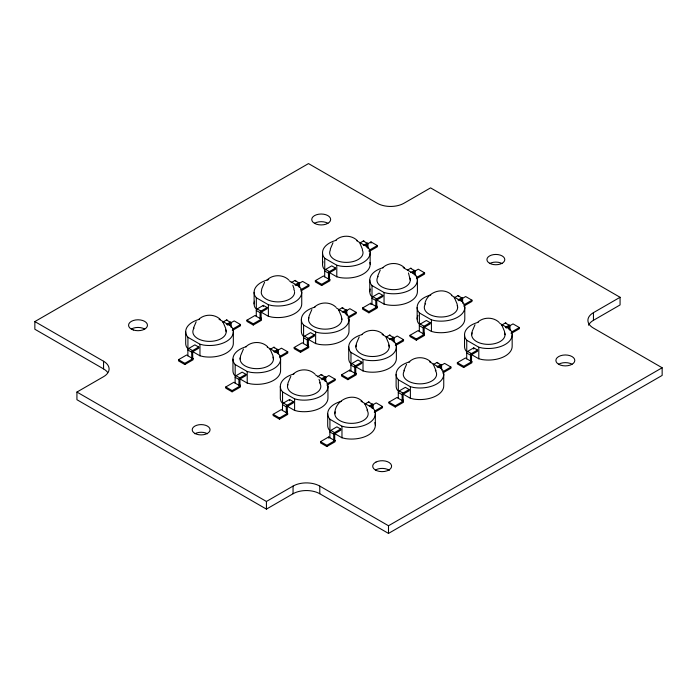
<?xml version="1.0" encoding="UTF-8"?>
<svg xmlns="http://www.w3.org/2000/svg" width="697" height="697" viewBox="0 0 697 697"><rect width="100%" height="100%" fill="white"/><g stroke="black" fill="none" stroke-linecap="round" stroke-linejoin="round"><path stroke-width="1.05" d="M230.568 322.999L234.183 320.908L240.5 324.549L240.5 325.769L232.284 330.509M277.824 350.277L281.44 348.186L287.756 351.837L287.756 353.048L279.549 357.796M298.978 283.496L302.603 281.405L308.919 285.056L308.919 286.267L300.703 291.015M325.203 377.626L328.818 375.544L335.135 379.185L335.135 380.405L326.919 385.145M347.141 310.261L349.859 308.693L356.176 312.334L356.176 313.554L347.96 318.294M371.013 243.122L371.013 241.911L377.33 245.553L377.33 246.773L369.114 251.512L369.192 250.258L377.33 245.553M372.573 404.983L376.188 402.892L382.505 406.543L382.505 407.754L374.298 412.493M394.519 337.609L397.229 336.041L403.546 339.692L403.546 340.903L395.33 345.651M414.654 271.281L418.27 269.19L424.586 272.841L424.586 274.052L416.37 278.8M440.983 365.481L444.608 363.39L450.924 367.04L450.924 368.251L442.708 373M462.024 298.63L465.648 296.547L471.965 300.189L471.965 301.409L463.749 306.149M509.402 325.987L513.018 323.896L519.335 327.538L519.335 328.757L511.119 333.497M192.982 358.737L187.859 355.818L187.876 349.807A1.438 0.828 -60 0 1 188.626 348.517L194.907 344.858L198.697 347.054L198.697 348.265L192.694 351.732L192.694 357.483A1.403 0.81 -60 0 1 192.233 358.641M191.788 359.06L191.666 351.994A1.438 0.828 -60 0 1 192.416 350.704L198.697 347.054M240.247 386.025L235.116 383.106L235.142 377.094A1.438 0.828 -60 0 1 235.882 375.805L242.164 372.146L245.954 374.333L245.954 375.552L239.96 379.011L239.96 384.77A1.403 0.81 -60 0 1 239.385 386.051M235.116 383.106L233.922 382.252L225.784 386.957L225.784 388.177L232.092 391.819L240.308 387.07L240.238 385.903L238.905 385.293L238.932 379.281A1.438 0.828 -60 0 1 239.672 377.992L245.954 374.333M261.401 319.235L256.269 316.325L256.296 310.313A1.438 0.828 -60 0 1 257.036 309.015L263.318 305.364L267.108 307.551L267.108 308.771L261.114 312.23L261.114 317.989A1.403 0.81 -60 0 1 260.321 319.47M256.269 316.325L255.076 315.471L246.938 320.176L246.938 321.387L253.255 325.037L261.462 320.289L261.392 319.121L260.059 318.512L260.086 312.5A1.438 0.828 -60 0 1 260.826 311.21L267.108 307.551M287.617 413.373L282.485 410.455L282.512 404.443A1.438 0.828 -60 0 1 283.261 403.154L289.543 399.494L293.332 401.681L293.332 402.901L287.33 406.368L287.33 412.119A1.403 0.81 -60 0 1 286.859 413.277M282.485 410.455L281.292 409.609L273.154 414.306L273.154 415.525L279.471 419.167L287.687 414.427L287.608 413.251L286.275 412.641L286.301 406.63A1.438 0.828 -60 0 1 287.051 405.34L293.332 401.681M308.658 346.522L303.526 343.604L303.552 337.592A1.438 0.828 -60 0 1 304.301 336.303L310.583 332.652L314.373 334.839L314.373 336.05L308.37 339.517L308.37 345.268A1.403 0.81 -60 0 1 307.691 346.662M303.526 343.604L302.332 342.758L294.195 347.454L294.195 348.674L300.512 352.316L308.727 347.576L308.649 346.4L307.316 345.79L307.342 339.779A1.438 0.828 -60 0 1 308.091 338.489L314.373 334.839M329.812 279.741L324.68 276.822L324.706 270.811A1.438 0.828 -60 0 1 325.455 269.521L331.737 265.862L335.527 268.049L335.527 269.269L329.524 272.736L329.524 278.486A1.403 0.81 -60 0 1 328.845 279.88M324.68 276.822L323.486 275.977L315.349 280.673L315.349 281.893L321.665 285.535L329.881 280.795L329.803 279.619L328.47 279.009L328.496 272.997A1.438 0.828 -60 0 1 329.245 271.708L335.527 268.049M334.987 440.722L329.864 437.803L329.89 431.791A1.438 0.828 -60 0 1 330.631 430.502L336.912 426.852L340.702 429.038L340.702 430.249L334.708 433.717L334.708 439.467A1.403 0.81 -60 0 1 334.029 440.861M333.793 441.044L333.68 433.978A1.438 0.828 -60 0 1 334.421 432.689L340.702 429.038M356.028 373.871L350.905 370.952L350.931 364.949A1.438 0.828 -60 0 1 351.671 363.651L357.953 360L361.743 362.187L361.743 363.398L355.74 366.866L355.74 372.625A1.403 0.81 -60 0 1 355.174 373.897M354.834 374.193L354.712 367.136A1.438 0.828 -60 0 1 355.461 365.838L361.743 362.187M377.068 307.02L371.945 304.11L371.963 298.098A1.438 0.828 -60 0 1 372.712 296.809L378.994 293.149L382.784 295.336L382.784 296.556L376.781 300.015L376.781 305.774A1.403 0.81 -60 0 1 376.214 307.046M375.875 307.351L375.753 300.285A1.438 0.828 -60 0 1 376.502 298.996L382.784 295.336M403.406 401.228L398.275 398.309L398.301 392.298A1.438 0.828 -60 0 1 399.05 391.008L405.332 387.349L409.122 389.536L409.122 390.756L403.119 394.214L403.119 399.973A1.403 0.81 -60 0 1 402.648 401.132M402.204 401.55L402.091 394.485A1.438 0.828 -60 0 1 402.831 393.195L409.122 389.536M424.447 334.377L419.315 331.458L419.341 325.447A1.438 0.828 -60 0 1 420.082 324.157L426.372 320.498L430.154 322.685L430.154 323.905L424.159 327.363L424.159 333.122A1.403 0.81 -60 0 1 423.785 334.151M423.245 334.699L423.131 327.634A1.438 0.828 -60 0 1 423.872 326.344L430.154 322.685M471.817 361.726L466.694 358.807L466.711 352.795A1.438 0.828 -60 0 1 467.46 351.506L473.742 347.855L477.532 350.042L477.532 351.253L471.529 354.721L471.529 360.471A1.403 0.81 -60 0 1 470.858 361.865M466.694 358.807L465.491 357.962L457.354 362.667L457.354 363.878L463.671 367.519L471.886 362.78L471.808 361.604L470.475 360.994L470.501 354.982A1.438 0.828 -60 0 1 471.25 353.693L477.532 350.042M240.099 359.042L240.665 355.522L243.427 349.049M287.469 386.391L288.044 382.871L290.806 376.397M308.51 319.54L309.085 316.02L311.847 309.546M334.848 413.748C334.49 400.13 352.76 391.583 362.405 401.516M355.888 346.897L356.455 343.368L359.216 336.895M471.677 334.743L472.244 331.223L475.006 324.75M193.409 328.235L196.171 321.761M330.239 249.238L333 242.765M377.495 276.526L380.257 270.053M424.865 303.875C426.852 291.956 443.388 286.389 451.865 295.162M403.824 370.726L406.595 364.252M264.59 282.259L261.819 288.732L261.253 292.261A16.676 9.627 0 0 0 277.929 301.888A16.676 9.627 0 0 0 294.596 292.261M198.619 319.531C204.273 313.789 214.746 313.789 220.4 319.531M267.038 280.028C272.684 274.287 283.165 274.287 288.819 280.028M335.449 240.535C341.103 234.793 351.576 234.793 357.23 240.535M245.875 346.81C251.53 341.068 262.011 341.068 267.665 346.81M314.295 307.316C319.949 301.574 330.422 301.574 336.076 307.316M382.705 267.814C388.36 262.072 398.832 262.072 404.487 267.814M293.254 374.167C298.908 368.425 309.381 368.425 315.035 374.167M361.665 334.665C367.319 328.923 377.8 328.923 383.446 334.665M409.043 362.013C414.689 356.272 425.17 356.272 430.824 362.013M477.454 322.519C483.108 316.778 493.581 316.778 499.235 322.519M375.517 470.013L375.979 469.717A9.453 5.454 0 0 1 387.471 469.334L389.318 470.283M107.652 372.442A18.906 10.917 0 0 0 103.557 368.905L34.85 329.237L34.85 321.578L308.501 163.586L377.216 203.254A18.906 10.917 0 0 0 403.946 203.254L430.572 187.885L620.069 297.288L620.069 304.946L593.443 320.315A18.906 10.917 0 0 0 588.547 325.211M620.069 297.288L593.443 312.657A18.906 10.917 0 0 0 593.443 328.095L662.15 367.763L662.15 375.422L388.499 533.414L319.784 493.746A18.906 10.917 0 0 0 293.054 493.746L266.428 509.115L76.931 399.712L76.931 392.054L103.557 376.685A18.906 10.917 0 0 0 103.557 361.246L34.85 321.578M222.761 322.153L226.603 319.967A1.438 0.828 -60 0 1 227.353 320.393L227.379 320.524M291.172 282.66L295.023 280.464A1.438 0.828 -60 0 1 295.763 280.891L295.789 281.03M360.401 242.687L363.433 240.962A1.438 0.828 -60 0 1 364.183 241.397L364.209 241.528M226.551 324.34L230.393 322.153A1.438 0.828 -60 0 1 231.143 322.58L231.169 327.59M294.962 284.846L298.813 282.651A1.438 0.828 -60 0 1 299.553 283.078L299.579 287.112M363.381 245.344L367.223 243.157A1.438 0.828 -60 0 1 367.972 243.584L367.99 248.594M367.397 244.002L371.013 241.911M227.361 325.09L230.115 323.504L230.115 325.421M295.772 285.587L298.525 284.001L298.525 286.876M365.001 245.623L366.944 244.508L366.944 247.383M192.694 357.483L191.649 358.005L192.973 358.615L193.052 359.791L184.836 364.531L178.519 360.889L178.519 359.669L186.665 354.973L187.859 355.818M232.362 329.254L240.5 324.549M300.773 289.752L308.919 285.056M178.519 359.669L184.836 363.32L192.973 358.615M246.938 320.176L253.255 323.817L261.392 319.121M315.349 280.673L321.665 284.324L329.803 279.619M270.018 349.441L273.869 347.245A1.438 0.828 -60 0 1 274.609 347.681L274.635 347.812M338.437 309.938L342.279 307.752A1.438 0.828 -60 0 1 343.029 308.179L343.046 308.318M407.658 269.974L410.69 268.249A1.438 0.828 -60 0 1 411.439 268.685M273.808 351.628L277.659 349.432A1.438 0.828 -60 0 1 278.399 349.868L278.425 353.902M342.227 312.125L346.069 309.938A1.438 0.828 -60 0 1 346.818 310.365L346.836 315.375M410.638 272.632L414.48 270.436A1.438 0.828 -60 0 1 415.229 270.872L415.255 275.873M274.618 352.377L277.371 350.783L277.371 353.667M343.848 312.404L345.79 311.289L345.79 314.164M412.258 272.91L414.201 271.786L414.201 274.67M376.781 305.774L375.735 306.297L377.06 306.907L377.138 308.074L368.922 312.822L362.606 309.172L362.606 307.961L370.752 303.256L371.945 304.11M279.619 356.542L287.756 351.837M348.03 317.039L356.176 312.334M416.449 277.537L424.586 272.841M225.784 386.957L232.092 390.599L240.238 385.903M294.195 347.454L300.512 351.105L308.649 346.4M362.606 307.961L368.922 311.603L377.06 306.907M317.396 376.789L321.239 374.594A1.438 0.828 -60 0 1 321.988 375.03L322.014 375.16M386.617 336.825L389.658 335.1A1.438 0.828 -60 0 1 390.398 335.527L390.425 335.666M454.217 297.793L458.068 295.598A1.438 0.828 -60 0 1 458.809 296.033L458.835 296.164M321.186 378.976L325.029 376.789A1.438 0.828 -60 0 1 325.778 377.216L325.795 381.25M389.597 339.483L393.439 337.287A1.438 0.828 -60 0 1 394.188 337.714L394.214 342.724M458.007 299.98L461.858 297.785A1.438 0.828 -60 0 1 462.599 298.22L462.625 303.23M321.997 379.726L324.75 378.14L324.75 381.015M391.217 339.761L393.16 338.637L393.16 341.513M458.826 300.729L461.571 299.144L461.571 301.06M355.74 372.625L354.695 373.148L356.028 373.758L356.097 374.925L347.881 379.673L341.565 376.023L341.565 374.812L349.711 370.107L350.905 370.952M424.159 333.122L423.105 333.645L424.438 334.255L424.508 335.431L416.301 340.171L409.984 336.529L409.984 335.309L418.122 330.613L419.315 331.458M326.998 383.89L335.135 379.185M395.408 344.388L403.546 339.692M463.819 304.894L471.965 300.189M273.154 414.306L279.471 417.956L287.608 413.251M341.565 374.812L347.881 378.454L356.028 373.758M409.984 335.309L416.301 338.96L424.438 334.255M364.766 404.138L368.617 401.951A1.438 0.828 -60 0 1 369.358 402.378L369.384 402.517M433.177 364.644L437.028 362.449A1.438 0.828 -60 0 1 437.777 362.884L437.794 363.015M501.596 325.142L505.438 322.955A1.438 0.828 -60 0 1 506.188 323.382L506.214 323.521M369.366 405.863L372.407 404.138A1.438 0.828 -60 0 1 373.148 404.565L373.174 408.599M436.967 366.831L440.818 364.636A1.438 0.828 -60 0 1 441.558 365.071L441.584 370.081M505.386 327.329L509.228 325.142A1.438 0.828 -60 0 1 509.977 325.569L510.004 330.578M370.177 406.604L372.12 405.488L372.12 408.364M437.786 367.58L440.53 365.986L440.53 367.911M506.196 328.078L508.949 326.492L508.949 329.367M334.708 439.467L333.654 439.99L334.987 440.6L335.057 441.776L326.841 446.516L320.524 442.874L320.524 441.663L328.67 436.958L329.864 437.803M403.119 399.973L402.064 400.496L403.397 401.106L403.467 402.274L395.26 407.022L388.943 403.38L388.943 402.16L397.081 397.456L398.275 398.309M374.367 411.239L382.505 406.543M442.778 371.745L450.924 367.04M511.197 332.242L519.335 327.538M320.524 441.663L326.841 445.305L334.987 440.6M388.943 402.16L395.26 405.802L403.397 401.106M457.354 362.667L463.671 366.308L471.808 361.604M76.931 392.054L266.428 501.465L293.054 486.088A18.906 10.917 0 0 1 319.784 486.088L388.499 525.756L662.15 367.763M328.47 279.009L329.524 278.486M260.059 318.512L261.114 317.989M307.316 345.79L308.37 345.268M238.905 385.293L239.96 384.77M286.275 412.641L287.33 412.119M470.475 360.994L471.529 360.471M336.163 240.326A23.82 13.748 0 0 0 323.364 256.383L324.741 258.282L336.79 265.235L340.293 266.062A23.82 13.748 0 0 0 369.314 249.134L367.938 247.243L356.812 240.822M329.376 272.527L336.79 276.805L340.293 277.633A23.82 13.748 0 0 0 369.933 262.464M383.42 267.613A23.82 13.748 0 0 0 370.621 283.67L372.006 285.561L384.047 292.522L387.549 293.341A23.82 13.748 0 0 0 416.571 276.421L415.194 274.522L403.145 267.57M376.633 299.806L384.047 304.092L387.549 304.911A23.82 13.748 0 0 0 417.416 291.546L417.416 279.976M430.798 294.962A23.82 13.748 0 0 0 418 311.019L419.376 312.918L431.426 319.871L434.919 320.698A23.82 13.748 0 0 0 463.949 303.77L462.564 301.879L451.447 295.458M424.011 327.163L431.426 331.441L434.919 332.269A23.82 13.748 0 0 0 464.786 318.895L464.786 307.325M478.168 322.319A23.82 13.748 0 0 0 465.369 338.376L466.746 340.267L478.795 347.219L482.298 348.047A23.82 13.748 0 0 0 511.319 331.119L509.943 329.228L499.749 323.347M268.702 279.584A23.82 13.748 0 0 0 254.954 295.885L256.33 297.776L268.38 304.737L271.874 305.556A23.82 13.748 0 0 0 300.895 288.636L299.518 286.737L289.325 280.856M471.381 354.512L478.795 358.789L482.298 359.617A23.82 13.748 0 0 0 512.164 346.252L512.164 334.682M260.966 312.021L268.38 316.307L271.874 317.126A23.82 13.748 0 0 0 301.74 303.761L301.74 292.191M315.009 307.116A23.82 13.748 0 0 0 302.21 323.164L303.587 325.063L315.636 332.016L319.13 332.844A23.82 13.748 0 0 0 348.16 315.915L346.784 314.025L336.59 308.144M308.222 339.308L315.636 343.586L319.13 344.414A23.82 13.748 0 0 0 348.997 331.049L348.997 319.479M362.379 334.464A23.82 13.748 0 0 0 349.58 350.521L350.966 352.412L363.006 359.364L366.509 360.192A23.82 13.748 0 0 0 395.53 343.272L394.153 341.373L382.104 334.421M354.668 366.125L363.006 370.935L366.509 371.762A23.82 13.748 0 0 0 396.375 358.397L396.375 346.827M409.758 361.813A23.82 13.748 0 0 0 396.959 377.87L398.335 379.76L410.385 386.722L413.879 387.541A23.82 13.748 0 0 0 442.909 370.621L441.523 368.73L429.483 361.769M199.333 319.322A23.82 13.748 0 0 0 186.535 335.379L187.92 337.278L199.961 344.231L203.463 345.059A23.82 13.748 0 0 0 232.484 328.13L231.108 326.24L219.058 319.287M402.971 394.014L410.385 398.292L413.879 399.111A23.82 13.748 0 0 0 443.745 385.746L443.745 374.176M192.546 351.523L199.961 355.801L203.463 356.629A23.82 13.748 0 0 0 233.329 343.255L233.329 331.685M246.59 346.609A23.82 13.748 0 0 0 233.8 362.667L235.177 364.557L247.217 371.518L250.72 372.337A23.82 13.748 0 0 0 279.741 355.418L278.364 353.518L267.247 347.106M239.812 378.802L247.217 383.089L250.72 383.908A23.82 13.748 0 0 0 280.586 370.543L280.586 358.972M293.968 373.958A23.82 13.748 0 0 0 281.17 390.015L282.546 391.914L294.596 398.867L298.098 399.695A23.82 13.748 0 0 0 327.12 382.766L325.743 380.876L315.549 374.986M287.181 406.159L294.596 410.437L298.098 411.265A23.82 13.748 0 0 0 327.956 397.891L327.956 386.321M341.338 401.315A23.82 13.748 0 0 0 328.54 417.372L329.925 419.263L341.966 426.215L345.468 427.043A23.82 13.748 0 0 0 374.489 410.115L373.113 408.224L361.063 401.272M334.551 433.508L341.966 437.786L345.468 438.613A23.82 13.748 0 0 0 374.855 422.565M363.303 241.014L367.99 243.715M410.568 268.293L414.619 270.636M457.938 295.65L461.728 297.837M505.316 322.999L510.004 325.708M325.586 269.417L329.367 271.603M372.843 296.704L376.633 298.891M420.213 324.053L424.003 326.24M467.591 351.401L471.381 353.588M324.68 270.976L328.47 273.163M371.945 298.255L375.735 300.451M419.315 325.612L423.105 327.799M466.694 352.961L470.475 355.148M294.892 280.508L299.579 283.217M342.149 307.795L346.836 310.505M389.527 335.144L394.214 337.853M436.897 362.501L441.584 365.202M257.167 308.919L260.957 311.106M304.423 336.198L308.213 338.385M351.802 363.555L355.592 365.742M399.172 390.904L402.962 393.091M256.269 310.47L260.059 312.657M303.526 337.757L307.316 339.944M350.905 365.106L354.695 367.293M398.275 392.455L402.064 394.65M226.481 320.01L231.169 322.711M273.738 347.298L278.425 349.999M321.108 374.646L325.795 377.347M368.486 401.995L373.174 404.704M188.756 348.413L192.546 350.6M236.013 375.7L239.803 377.887M283.391 403.049L287.173 405.236M330.761 430.397L334.551 432.593M187.859 349.972L191.649 352.159M235.116 377.251L238.905 379.447M282.485 404.608L286.275 406.795M329.864 431.957L333.654 434.144M501.683 324.75L504.445 331.223L505.02 334.743M454.313 297.401L457.075 303.875L457.641 307.394M433.273 364.252L436.034 370.726M359.678 242.765L362.44 249.238M385.894 336.895L388.665 343.368L389.231 346.897M338.524 309.546L341.286 316.02L341.852 319.54M364.853 403.746L367.624 410.219M270.105 349.049L272.875 355.522L273.442 359.042M222.848 321.761L225.619 328.235L226.185 331.755M408.477 272.963L410.272 280.046M292.801 285.178L294.029 288.732M319.026 379.316L320.245 382.871M370.752 303.256L370.821 304.432M349.711 370.107L349.781 371.283M328.67 436.958L328.74 438.134M593.443 312.657L593.443 320.315M478.795 347.219L478.795 358.789M473.742 347.855L473.742 349.066M466.746 340.267L466.746 351.837L465.369 349.946A23.82 13.748 0 0 1 464.533 346.383L464.533 334.813M463.671 366.308L463.671 367.519M431.426 319.871L431.426 331.441M419.376 312.918L419.376 324.488L418 322.589A23.82 13.748 0 0 1 417.939 315.471M417.154 307.464L417.154 319.034M416.301 338.96L416.301 340.171M410.385 386.722L410.385 398.292M398.335 379.76L398.335 391.339L396.959 389.44A23.82 13.748 0 0 1 396.114 385.885L396.114 374.315M395.26 405.802L395.26 407.022M388.499 525.756L388.499 533.414M384.047 292.522L384.047 304.092M375.334 413.678L375.334 425.248M372.006 285.561L372.006 297.131L370.621 295.24A23.82 13.748 0 0 1 370.22 288.994M370.151 252.689L370.151 264.259M369.785 280.116L369.785 291.686M368.922 311.603L368.922 312.822M363.006 359.364L363.006 370.935M350.966 352.412L350.966 363.982L349.58 362.091A23.82 13.748 0 0 1 348.744 358.537L348.744 346.967M347.881 378.454L347.881 379.673M341.966 426.215L341.966 437.786M336.79 265.235L336.79 276.805M329.925 419.263L329.925 430.833L328.54 428.943A23.82 13.748 0 0 1 327.703 425.379L327.703 413.809M326.841 445.305L326.841 446.516M324.741 258.282L324.741 269.852L323.364 267.953A23.82 13.748 0 0 1 322.955 261.715M322.519 252.828L322.519 264.398M321.665 284.324L321.665 285.535M319.784 486.088L319.784 493.746M315.636 332.016L315.636 343.586M303.587 325.063L303.587 336.634L302.21 334.743A23.82 13.748 0 0 1 301.365 331.18L301.365 319.609M300.512 351.105L300.512 352.316M294.596 398.867L294.596 410.437M293.054 486.088L293.054 493.746M289.543 399.494L289.543 400.714M282.546 391.914L282.546 403.485L281.17 401.585A23.82 13.748 0 0 1 280.325 398.031L280.325 386.46M279.471 417.956L279.471 419.167M268.38 304.737L268.38 316.307M266.428 501.465L266.428 509.115M263.318 305.364L263.318 306.575M256.33 297.776L256.33 309.346L254.954 307.455A23.82 13.748 0 0 1 254.544 301.209M254.109 292.331L254.109 303.901M253.255 323.817L253.255 325.037M247.217 371.518L247.217 383.089M235.177 364.557L235.177 376.127L233.8 374.237A23.82 13.748 0 0 1 232.955 370.682L232.955 359.112M232.092 390.599L232.092 391.819M199.961 344.231L199.961 355.801M187.92 337.278L187.92 348.848L186.535 346.949A23.82 13.748 0 0 1 185.698 343.394L185.698 331.824M184.836 363.32L184.836 364.531M103.557 361.246L103.557 368.905M457.319 305.521A16.676 9.627 0 0 1 439.337 316.978A16.676 9.627 0 0 1 425.571 303.709M273.119 357.16A16.676 9.627 0 0 1 256.766 368.669A16.676 9.627 0 0 1 240.421 357.16M341.539 317.666A16.676 9.627 0 0 1 325.185 329.167A16.676 9.627 0 0 1 308.832 317.666M319.548 382.705A16.676 9.627 0 0 1 305.774 395.974A16.676 9.627 0 0 1 287.791 384.517M435.337 370.56A16.676 9.627 0 0 1 419.934 383.873A16.676 9.627 0 0 1 404.53 370.56M225.863 329.881A16.676 9.627 0 0 1 207.88 341.338A16.676 9.627 0 0 1 194.106 328.078M293.873 289.455A16.676 9.627 0 0 1 294.517 291.329M362.292 249.962A16.676 9.627 0 0 1 346.339 262.386A16.676 9.627 0 0 1 330.387 249.962M388.909 345.015A16.676 9.627 0 0 1 372.555 356.515A16.676 9.627 0 0 1 356.211 345.015M409.949 278.164A16.676 9.627 0 0 1 391.967 289.621A16.676 9.627 0 0 1 378.192 276.361M504.698 332.87A16.676 9.627 0 0 1 488.344 344.37A16.676 9.627 0 0 1 471.991 332.87M366.918 410.063A16.676 9.627 0 0 1 353.152 423.323A16.676 9.627 0 0 1 335.17 411.866M131.332 329.036A9.453 5.454 0 0 1 144.706 329.036M194.829 433.761A8.922 5.149 0 0 1 207.445 433.761M314.521 223.275A9.453 5.454 0 0 1 327.886 223.275M558.663 364.226A9.453 5.454 0 0 1 572.028 364.226M489.555 263.605A8.922 5.149 0 0 1 502.171 263.605M375.979 462.059L374.341 463.122A9.453 5.454 0 0 0 375.003 469.761L376.85 470.71A9.453 5.454 0 0 0 389.214 469.822A9.453 5.454 0 0 0 389.318 462.625L387.471 461.675A9.453 5.454 0 0 0 375.979 462.059M133.293 329.969A9.453 5.454 0 0 0 147.468 325.238A9.453 5.454 0 0 0 133.293 320.515A9.453 5.454 0 0 0 133.293 329.969M194.829 433.395A8.922 5.149 0 0 0 209.753 431.086A8.922 5.149 0 0 0 198.828 424.778A8.922 5.149 0 0 0 194.829 433.395M314.521 223.336A9.453 5.454 0 0 0 330.334 220.888A9.453 5.454 0 0 0 318.756 214.206A9.453 5.454 0 0 0 314.521 223.336M489.555 263.239A8.922 5.149 0 0 0 504.48 260.931A8.922 5.149 0 0 0 493.554 254.614A8.922 5.149 0 0 0 489.555 263.239M558.663 364.287A9.453 5.454 0 0 0 574.476 361.848A9.453 5.454 0 0 0 562.897 355.156A9.453 5.454 0 0 0 558.663 364.287"/></g></svg>
